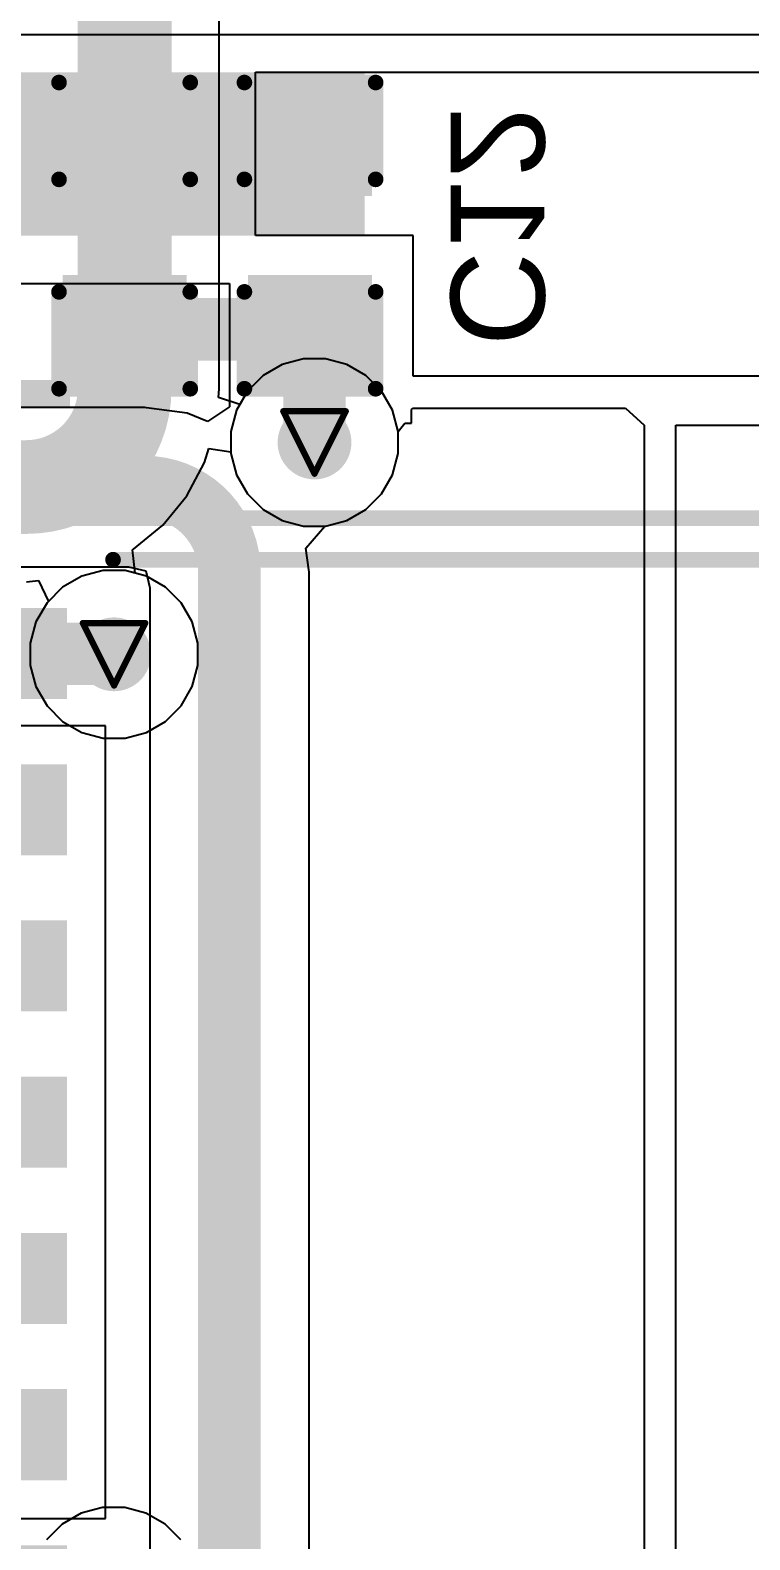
# Model space of a CAD drawing. Header units: inches. Extents: x 0 to 35.2, y -0.7 to 15.9.
# Drawn here: x 0.3014 to 0.5317, y 0.6355 to 1.1186 of the extents above; entities that cross this region are included whole.
import ezdxf

# ---------------------------------------------------------------- set-up
doc = ezdxf.new("R2010")
doc.units = ezdxf.units.IN
doc.header["$MEASUREMENT"] = 0
for name, color, linetype in [('Bottom Layer', 5, 'Continuous'), ('Bottom Overlay', 54, 'Continuous'), ('Bottom Paste', 16, 'Continuous'), ('Bottom Solder', 6, 'Continuous'), ('Drill Drawing', 1, 'Continuous'), ('GND1', 16, 'Continuous'), ('GND2', 76, 'Continuous'), ('Top Layer', 1, 'Continuous'), ('Top Overlay', 2, 'Continuous'), ('Via Holes', 16, 'Continuous')]:
    doc.layers.add(name, color=color, linetype=linetype)
doc.styles.add('Arial', font='', dxfattribs={"height": 0.2})
doc.styles.get('Arial').set_extended_font_data('Arial')

# ---------------------------------------------------------------- blocks, each defined once
blk = doc.blocks.new('SOIC_16_300____B_22')
at = {"layer": 'Bottom Layer'}
for points in [[(-0.22441, 0.18681), (-0.15945, 0.18681), (-0.15945, 0.16319), (-0.22441, 0.16319)], [(0.15945, 0.18681), (0.22441, 0.18681), (0.22441, 0.16319), (0.15945, 0.16319)], [(-0.22441, 0.13681), (-0.15945, 0.13681), (-0.15945, 0.11319), (-0.22441, 0.11319)], [(0.15945, 0.13681), (0.22441, 0.13681), (0.22441, 0.11319), (0.15945, 0.11319)], [(-0.22441, 0.08681), (-0.15945, 0.08681), (-0.15945, 0.06319), (-0.22441, 0.06319)], [(0.15945, 0.08681), (0.22441, 0.08681), (0.22441, 0.06319), (0.15945, 0.06319)], [(-0.22441, 0.03681), (-0.15945, 0.03681), (-0.15945, 0.01319), (-0.22441, 0.01319)], [(0.15945, 0.03681), (0.22441, 0.03681), (0.22441, 0.01319), (0.15945, 0.01319)], [(-0.22441, -0.01319), (-0.15945, -0.01319), (-0.15945, -0.03681), (-0.22441, -0.03681)], [(0.15945, -0.01319), (0.22441, -0.01319), (0.22441, -0.03681), (0.15945, -0.03681)], [(-0.22441, -0.06319), (-0.15945, -0.06319), (-0.15945, -0.08681), (-0.22441, -0.08681)], [(0.15945, -0.06319), (0.22441, -0.06319), (0.22441, -0.08681), (0.15945, -0.08681)], [(-0.22441, -0.11319), (-0.15945, -0.11319), (-0.15945, -0.13681), (-0.22441, -0.13681)], [(0.15945, -0.11319), (0.22441, -0.11319), (0.22441, -0.13681), (0.15945, -0.13681)], [(-0.22441, -0.16319), (-0.15945, -0.16319), (-0.15945, -0.18681), (-0.22441, -0.18681)], [(0.15945, -0.16319), (0.22441, -0.16319), (0.22441, -0.18681), (0.15945, -0.18681)]]:
    blk.add_hatch(color=5, dxfattribs=at).paths.add_polyline_path(points)
at = {"layer": 'Bottom Overlay'}
blk.add_hatch(color=54, dxfattribs=at).paths.add_polyline_path([(-0.156, -0.188), (-0.142, -0.188), (-0.142, -0.162), (-0.156, -0.162)])
at = {"layer": 'Bottom Paste'}
for points in [[(-0.22441, 0.18681), (-0.15945, 0.18681), (-0.15945, 0.16319), (-0.22441, 0.16319)], [(0.15945, 0.18681), (0.22441, 0.18681), (0.22441, 0.16319), (0.15945, 0.16319)], [(-0.22441, 0.13681), (-0.15945, 0.13681), (-0.15945, 0.11319), (-0.22441, 0.11319)], [(0.15945, 0.13681), (0.22441, 0.13681), (0.22441, 0.11319), (0.15945, 0.11319)], [(-0.22441, 0.08681), (-0.15945, 0.08681), (-0.15945, 0.06319), (-0.22441, 0.06319)], [(0.15945, 0.08681), (0.22441, 0.08681), (0.22441, 0.06319), (0.15945, 0.06319)], [(-0.22441, 0.03681), (-0.15945, 0.03681), (-0.15945, 0.01319), (-0.22441, 0.01319)], [(0.15945, 0.03681), (0.22441, 0.03681), (0.22441, 0.01319), (0.15945, 0.01319)], [(-0.22441, -0.01319), (-0.15945, -0.01319), (-0.15945, -0.03681), (-0.22441, -0.03681)], [(0.15945, -0.01319), (0.22441, -0.01319), (0.22441, -0.03681), (0.15945, -0.03681)], [(-0.22441, -0.06319), (-0.15945, -0.06319), (-0.15945, -0.08681), (-0.22441, -0.08681)], [(0.15945, -0.06319), (0.22441, -0.06319), (0.22441, -0.08681), (0.15945, -0.08681)], [(-0.22441, -0.11319), (-0.15945, -0.11319), (-0.15945, -0.13681), (-0.22441, -0.13681)], [(0.15945, -0.11319), (0.22441, -0.11319), (0.22441, -0.13681), (0.15945, -0.13681)], [(-0.22441, -0.16319), (-0.15945, -0.16319), (-0.15945, -0.18681), (-0.22441, -0.18681)], [(0.15945, -0.16319), (0.22441, -0.16319), (0.22441, -0.18681), (0.15945, -0.18681)]]:
    blk.add_hatch(color=16, dxfattribs=at).paths.add_polyline_path(points)
at = {"layer": 'Bottom Solder'}
for points in [[(-0.22717, 0.18957), (-0.15669, 0.18957), (-0.15669, 0.16043), (-0.22717, 0.16043)], [(0.15669, 0.18957), (0.22717, 0.18957), (0.22717, 0.16043), (0.15669, 0.16043)], [(-0.22717, 0.13957), (-0.15669, 0.13957), (-0.15669, 0.11043), (-0.22717, 0.11043)], [(0.15669, 0.13957), (0.22717, 0.13957), (0.22717, 0.11043), (0.15669, 0.11043)], [(-0.22717, 0.08957), (-0.15669, 0.08957), (-0.15669, 0.06043), (-0.22717, 0.06043)], [(0.15669, 0.08957), (0.22717, 0.08957), (0.22717, 0.06043), (0.15669, 0.06043)], [(-0.22717, 0.03957), (-0.15669, 0.03957), (-0.15669, 0.01043), (-0.22717, 0.01043)], [(0.15669, 0.03957), (0.22717, 0.03957), (0.22717, 0.01043), (0.15669, 0.01043)], [(-0.22717, -0.01043), (-0.15669, -0.01043), (-0.15669, -0.03957), (-0.22717, -0.03957)], [(0.15669, -0.01043), (0.22717, -0.01043), (0.22717, -0.03957), (0.15669, -0.03957)], [(-0.22717, -0.06043), (-0.15669, -0.06043), (-0.15669, -0.08957), (-0.22717, -0.08957)], [(0.15669, -0.06043), (0.22717, -0.06043), (0.22717, -0.08957), (0.15669, -0.08957)], [(-0.22717, -0.11043), (-0.15669, -0.11043), (-0.15669, -0.13957), (-0.22717, -0.13957)], [(0.15669, -0.11043), (0.22717, -0.11043), (0.22717, -0.13957), (0.15669, -0.13957)], [(-0.22717, -0.16043), (-0.15669, -0.16043), (-0.15669, -0.18957), (-0.22717, -0.18957)], [(0.15669, -0.16043), (0.22717, -0.16043), (0.22717, -0.18957), (0.15669, -0.18957)]]:
    blk.add_hatch(color=6, dxfattribs=at).paths.add_polyline_path(points)
at = {"layer": 'Bottom Overlay'}
for points in [[(-0.142, 0.205, 0.005, 0.005, 0), (0.151, 0.205, 0.005, 0.005, 0)], [(-0.2363, -0.171, 0.00787, 0.00787, 0), (-0.2363, -0.181, 0.00787, 0.00787, 0)], [(-0.2363, -0.171, 0.00787, 0.00787, 0), (-0.2313, -0.176, 0.00787, 0.00787, 0)], [(-0.2363, -0.181, 0.00787, 0.00787, 0), (-0.2313, -0.176, 0.00787, 0.00787, 0)], [(-0.142, -0.205, 0.005, 0.005, 0), (0.151, -0.205, 0.005, 0.005, 0)]]:
    blk.add_lwpolyline(points, format="xyseb", dxfattribs=at)
for points in [[(-0.14325, 0.205, 0.0025, 0.0025, 1), (-0.14075, 0.205, 0.0025, 0.0025, 1)], [(0.14975, 0.205, 0.0025, 0.0025, 1), (0.15225, 0.205, 0.0025, 0.0025, 1)], [(-0.23827, -0.171, 0.00394, 0.00394, 1), (-0.23433, -0.171, 0.00394, 0.00394, 1)], [(-0.23827, -0.171, 0.00394, 0.00394, 1), (-0.23433, -0.171, 0.00394, 0.00394, 1)], [(-0.23327, -0.176, 0.00394, 0.00394, 1), (-0.22933, -0.176, 0.00394, 0.00394, 1)], [(-0.23327, -0.176, 0.00394, 0.00394, 1), (-0.22933, -0.176, 0.00394, 0.00394, 1)], [(-0.23827, -0.181, 0.00394, 0.00394, 1), (-0.23433, -0.181, 0.00394, 0.00394, 1)], [(-0.23827, -0.181, 0.00394, 0.00394, 1), (-0.23433, -0.181, 0.00394, 0.00394, 1)], [(-0.14325, -0.205, 0.0025, 0.0025, 1), (-0.14075, -0.205, 0.0025, 0.0025, 1)], [(0.14975, -0.205, 0.0025, 0.0025, 1), (0.15225, -0.205, 0.0025, 0.0025, 1)]]:
    blk.add_lwpolyline(points, format="xyseb", close=True, dxfattribs=at)
blk = doc.blocks.new('RAC05_05SK_480_26')
at = {"layer": 'Top Overlay'}
blk.add_lwpolyline([(1.03346, -0.54094, 0.005, 0.005, 0), (1.03346, 0.5378, 0.005, 0.005, 0)], format="xyseb", dxfattribs=at)
blk = doc.blocks.new('C___0603_B_175')
at = {"layer": 'Bottom Layer'}
for points in [[(-0.045, -0.0175), (-0.045, 0.0175), (-0.015, 0.0175), (-0.015, -0.0175)], [(0.015, -0.0175), (0.015, 0.0175), (0.045, 0.0175), (0.045, -0.0175)]]:
    blk.add_hatch(color=5, dxfattribs=at).paths.add_polyline_path(points)
at = {"layer": 'Bottom Paste'}
for points in [[(-0.045, -0.0175), (-0.045, 0.0175), (-0.015, 0.0175), (-0.015, -0.0175)], [(0.015, -0.0175), (0.015, 0.0175), (0.045, 0.0175), (0.045, -0.0175)]]:
    blk.add_hatch(color=16, dxfattribs=at).paths.add_polyline_path(points)
at = {"layer": 'Bottom Solder'}
for points in [[(-0.04736, -0.01986), (-0.04736, 0.01986), (-0.01264, 0.01986), (-0.01264, -0.01986)], [(0.01264, -0.01986), (0.01264, 0.01986), (0.04736, 0.01986), (0.04736, -0.01986)]]:
    blk.add_hatch(color=6, dxfattribs=at).paths.add_polyline_path(points)
at = {"layer": 'Bottom Overlay'}
for points in [[(-0.049, 0.021, 0.005, 0.005, 0), (-0.018, 0.021, 0.005, 0.005, 0)], [(-0.049, 0.021, 0.005, 0.005, 0), (-0.049, -0.021, 0.005, 0.005, 0)], [(0.018, 0.021, 0.005, 0.005, 0), (0.049, 0.021, 0.005, 0.005, 0)], [(0.049, 0.021, 0.005, 0.005, 0), (0.049, -0.021, 0.005, 0.005, 0)], [(-0.049, -0.021, 0.005, 0.005, 0), (-0.018, -0.021, 0.005, 0.005, 0)], [(0.018, -0.021, 0.005, 0.005, 0), (0.049, -0.021, 0.005, 0.005, 0)]]:
    blk.add_lwpolyline(points, format="xyseb", dxfattribs=at)
for points in [[(-0.05025, 0.021, 0.0025, 0.0025, 1), (-0.04775, 0.021, 0.0025, 0.0025, 1)], [(-0.05025, 0.021, 0.0025, 0.0025, 1), (-0.04775, 0.021, 0.0025, 0.0025, 1)], [(-0.01925, 0.021, 0.0025, 0.0025, 1), (-0.01675, 0.021, 0.0025, 0.0025, 1)], [(0.01675, 0.021, 0.0025, 0.0025, 1), (0.01925, 0.021, 0.0025, 0.0025, 1)], [(0.04775, 0.021, 0.0025, 0.0025, 1), (0.05025, 0.021, 0.0025, 0.0025, 1)], [(0.04775, 0.021, 0.0025, 0.0025, 1), (0.05025, 0.021, 0.0025, 0.0025, 1)], [(-0.05025, -0.021, 0.0025, 0.0025, 1), (-0.04775, -0.021, 0.0025, 0.0025, 1)], [(-0.05025, -0.021, 0.0025, 0.0025, 1), (-0.04775, -0.021, 0.0025, 0.0025, 1)], [(-0.01925, -0.021, 0.0025, 0.0025, 1), (-0.01675, -0.021, 0.0025, 0.0025, 1)], [(0.01675, -0.021, 0.0025, 0.0025, 1), (0.01925, -0.021, 0.0025, 0.0025, 1)], [(0.04775, -0.021, 0.0025, 0.0025, 1), (0.05025, -0.021, 0.0025, 0.0025, 1)], [(0.04775, -0.021, 0.0025, 0.0025, 1), (0.05025, -0.021, 0.0025, 0.0025, 1)]]:
    blk.add_lwpolyline(points, format="xyseb", close=True, dxfattribs=at)
blk = doc.blocks.new('C___0603_B_176')
at = {"layer": 'Bottom Layer'}
for points in [[(-0.045, -0.0175), (-0.045, 0.0175), (-0.015, 0.0175), (-0.015, -0.0175)], [(0.015, -0.0175), (0.015, 0.0175), (0.045, 0.0175), (0.045, -0.0175)]]:
    blk.add_hatch(color=5, dxfattribs=at).paths.add_polyline_path(points)
at = {"layer": 'Bottom Paste'}
for points in [[(-0.045, -0.0175), (-0.045, 0.0175), (-0.015, 0.0175), (-0.015, -0.0175)], [(0.015, -0.0175), (0.015, 0.0175), (0.045, 0.0175), (0.045, -0.0175)]]:
    blk.add_hatch(color=16, dxfattribs=at).paths.add_polyline_path(points)
at = {"layer": 'Bottom Solder'}
for points in [[(-0.04736, -0.01986), (-0.04736, 0.01986), (-0.01264, 0.01986), (-0.01264, -0.01986)], [(0.01264, -0.01986), (0.01264, 0.01986), (0.04736, 0.01986), (0.04736, -0.01986)]]:
    blk.add_hatch(color=6, dxfattribs=at).paths.add_polyline_path(points)
at = {"layer": 'Bottom Overlay'}
for points in [[(-0.018, 0.021, 0.005, 0.005, 0), (-0.049, 0.021, 0.005, 0.005, 0)], [(-0.049, 0.021, 0.005, 0.005, 0), (-0.049, -0.021, 0.005, 0.005, 0)], [(0.018, 0.021, 0.005, 0.005, 0), (0.049, 0.021, 0.005, 0.005, 0)], [(0.049, 0.021, 0.005, 0.005, 0), (0.049, -0.021, 0.005, 0.005, 0)], [(-0.018, -0.021, 0.005, 0.005, 0), (-0.049, -0.021, 0.005, 0.005, 0)], [(0.018, -0.021, 0.005, 0.005, 0), (0.049, -0.021, 0.005, 0.005, 0)]]:
    blk.add_lwpolyline(points, format="xyseb", dxfattribs=at)
for points in [[(-0.05025, 0.021, 0.0025, 0.0025, 1), (-0.04775, 0.021, 0.0025, 0.0025, 1)], [(-0.05025, 0.021, 0.0025, 0.0025, 1), (-0.04775, 0.021, 0.0025, 0.0025, 1)], [(-0.01925, 0.021, 0.0025, 0.0025, 1), (-0.01675, 0.021, 0.0025, 0.0025, 1)], [(0.01675, 0.021, 0.0025, 0.0025, 1), (0.01925, 0.021, 0.0025, 0.0025, 1)], [(0.04775, 0.021, 0.0025, 0.0025, 1), (0.05025, 0.021, 0.0025, 0.0025, 1)], [(0.04775, 0.021, 0.0025, 0.0025, 1), (0.05025, 0.021, 0.0025, 0.0025, 1)], [(-0.05025, -0.021, 0.0025, 0.0025, 1), (-0.04775, -0.021, 0.0025, 0.0025, 1)], [(-0.05025, -0.021, 0.0025, 0.0025, 1), (-0.04775, -0.021, 0.0025, 0.0025, 1)], [(-0.01925, -0.021, 0.0025, 0.0025, 1), (-0.01675, -0.021, 0.0025, 0.0025, 1)], [(0.01675, -0.021, 0.0025, 0.0025, 1), (0.01925, -0.021, 0.0025, 0.0025, 1)], [(0.04775, -0.021, 0.0025, 0.0025, 1), (0.05025, -0.021, 0.0025, 0.0025, 1)], [(0.04775, -0.021, 0.0025, 0.0025, 1), (0.05025, -0.021, 0.0025, 0.0025, 1)]]:
    blk.add_lwpolyline(points, format="xyseb", close=True, dxfattribs=at)

msp = doc.modelspace()

# ---------------------------------------------------------------- hatches: boundary and pattern name
at = {"layer": 'Bottom Layer'}
for points in [[(0.25555, 1.05289), (0.40847, 1.05289), (0.40847, 1.10517), (0.25555, 1.10517)], [(0.18153, 0.9978), (0.31414, 0.9978), (0.31414, 1.00664), (0.18153, 1.00664)]]:
    msp.add_hatch(color=5, dxfattribs=at).paths.add_polyline_path(points)
h = msp.add_hatch(color=5, dxfattribs=at)
edge = h.paths.add_edge_path()
edge.add_arc((0.39241, 0.98669), 0.01181, 0, 360)
h = msp.add_hatch(color=5, dxfattribs=at)
edge = h.paths.add_edge_path()
edge.add_arc((0.32826, 0.9189), 0.01181, 0, 360)
at = {"layer": 'GND1'}
h = msp.add_hatch(color=16, dxfattribs=at)
edge = h.paths.add_edge_path()
edge.add_arc((0.39241, 0.98669), 0.01181, 0, 360)
h = msp.add_hatch(color=16, dxfattribs=at)
edge = h.paths.add_edge_path()
edge.add_arc((0.32826, 0.9189), 0.01181, 0, 360)
at = {"layer": 'GND2'}
h = msp.add_hatch(color=76, dxfattribs=at)
edge = h.paths.add_edge_path()
edge.add_arc((0.39241, 0.98669), 0.01181, 0, 360)
h = msp.add_hatch(color=76, dxfattribs=at)
edge = h.paths.add_edge_path()
edge.add_arc((0.32826, 0.9189), 0.01181, 0, 360)
at = {"layer": 'Top Layer'}
h = msp.add_hatch(color=1, dxfattribs=at)
edge = h.paths.add_edge_path()
edge.add_arc((0.39241, 0.98669), 0.01181, 0, 360)
h = msp.add_hatch(color=1, dxfattribs=at)
edge = h.paths.add_edge_path()
edge.add_arc((0.32826, 0.9189), 0.01181, 0, 360)
at = {"layer": 'Via Holes'}
h = msp.add_hatch(color=7, dxfattribs=at)
edge = h.paths.add_edge_path()
edge.add_arc((0.39241, 0.98669), 0.00591, 0, 360)
h = msp.add_hatch(color=7, dxfattribs=at)
edge = h.paths.add_edge_path()
edge.add_arc((0.32826, 0.9189), 0.00591, 0, 360)

# ---------------------------------------------------------------- linework, layer by layer
at = {"layer": 'Bottom Layer'}
for p, q in [((0.55314, 1.1171), (0.13926, 1.1171)), ((0.37347, 1.05289), (0.37347, 1.10517)), ((0.37347, 1.10517), (0.54655, 1.10517)), ((0.424, 1.05289), (0.37347, 1.05289)), ((0.424, 1.00789), (0.424, 1.05289)), ((0.2922, 1.0376), (0.36517, 1.0376)), ((0.36517, 1.0376), (0.36517, 0.99807)), ((1.07183, 1.00789), (0.424, 1.00789)), ((0.33806, 0.99792), (0.22143, 0.99792)), ((0.33866, 0.9978), (0.33806, 0.99792)), ((0.35166, 0.99609), (0.33866, 0.9978)), ((0.35817, 0.9934), (0.35166, 0.99609)), ((0.36517, 0.99807), (0.35817, 0.9934)), ((0.42347, 0.99726), (0.424, 0.9977)), ((0.42347, 0.99289), (0.42347, 0.99726)), ((0.424, 0.9977), (0.49194, 0.9977)), ((0.49194, 0.9977), (0.49789, 0.99222)), ((0.41922, 0.99022), (0.42127, 0.99289)), ((0.42127, 0.99289), (0.42347, 0.99289)), ((0.49789, 0.99222), (0.49789, 0.54)), ((0.50809, 0.54), (0.50809, 0.99222)), ((0.50809, 0.99222), (1.07183, 0.99222)), ((0.41922, 0.98316), (0.41922, 0.99022)), ((0.41739, 0.97635), (0.41922, 0.98316)), ((0.41386, 0.97023), (0.41739, 0.97635)), ((0.40887, 0.96524), (0.41386, 0.97023)), ((0.39594, 0.95988), (0.40276, 0.96171)), ((0.40276, 0.96171), (0.40887, 0.96524)), ((0.38962, 0.95288), (0.39574, 0.95988)), ((0.39574, 0.95988), (0.39594, 0.95988)), ((0.39054, 0.94592), (0.38962, 0.95288)), ((0.2385, 0.94694), (0.33288, 0.94694)), ((0.33288, 0.94694), (0.33837, 0.94564)), ((0.33837, 0.94564), (0.33968, 0.94015)), ((0.39066, 0.94533), (0.39054, 0.94592)), ((0.39066, 0.59401), (0.39066, 0.94533)), ((0.33968, 0.94015), (0.33968, 0.59466)), ((0.32548, 0.89598), (0.24418, 0.89598)), ((0.32548, 0.84236), (0.32548, 0.89598)), ((0.32548, 0.79236), (0.32548, 0.84236)), ((0.32548, 0.74236), (0.32548, 0.79236)), ((0.32548, 0.69236), (0.32548, 0.74236)), ((0.32548, 0.64236), (0.32548, 0.69236)), ((0.23052, 0.64236), (0.32548, 0.64236))]:
    msp.add_line(p, q, dxfattribs=at)
for points in [[(0.33164, 1.02289, 0.02, 0.02, 0), (0.39097, 1.02289, 0.02, 0.02, 0)], [(0.39097, 1.02289, 0.02, 0.02, 0), (0.39241, 1.02146, 0.02, 0.02, 0)], [(0.39241, 0.98669, 0.02, 0.02, 0), (0.39241, 1.02146, 0.02, 0.02, 0)], [(0.206, 0.97243, 0.02, 0.02, 0), (0.33806, 0.97243, 0.02, 0.02, 0)], [(0.33806, 0.97243, 0.02, 0.02, -0.414214), (0.36517, 0.94533, 0.02, 0.02, 0)], [(0.36517, 0.59401, 0.02, 0.02, 0), (0.36517, 0.94533, 0.02, 0.02, 0)], [(0.27813, 0.91904, 0.02, 0.02, 0), (0.32812, 0.91904, 0.02, 0.02, 0)], [(0.32812, 0.91904, 0.01, 0.01, 0), (0.32826, 0.9189, 0.01, 0.01, 0)]]:
    msp.add_lwpolyline(points, format="xyseb", dxfattribs=at)
for points in [[(0.32664, 1.02289, 0.01, 0.01, 1), (0.33664, 1.02289, 0.01, 0.01, 1)], [(0.38597, 1.02289, 0.01, 0.01, 1), (0.39597, 1.02289, 0.01, 0.01, 1)], [(0.38597, 1.02289, 0.01, 0.01, 1), (0.39597, 1.02289, 0.01, 0.01, 1)], [(0.38741, 1.02146, 0.01, 0.01, 1), (0.39741, 1.02146, 0.01, 0.01, 1)], [(0.38741, 1.02146, 0.01, 0.01, 1), (0.39741, 1.02146, 0.01, 0.01, 1)], [(0.38741, 0.98669, 0.01, 0.01, 1), (0.39741, 0.98669, 0.01, 0.01, 1)], [(0.33306, 0.97243, 0.01, 0.01, 1), (0.34306, 0.97243, 0.01, 0.01, 1)], [(0.33306, 0.97243, 0.01, 0.01, 1), (0.34306, 0.97243, 0.01, 0.01, 1)], [(0.36017, 0.94533, 0.01, 0.01, 1), (0.37017, 0.94533, 0.01, 0.01, 1)], [(0.36017, 0.94533, 0.01, 0.01, 1), (0.37017, 0.94533, 0.01, 0.01, 1)], [(0.32312, 0.91904, 0.01, 0.01, 1), (0.33312, 0.91904, 0.01, 0.01, 1)], [(0.32562, 0.91904, 0.005, 0.005, 1), (0.33062, 0.91904, 0.005, 0.005, 1)], [(0.32576, 0.9189, 0.005, 0.005, 1), (0.33076, 0.9189, 0.005, 0.005, 1)]]:
    msp.add_lwpolyline(points, format="xyseb", close=True, dxfattribs=at)
at = {"layer": 'Drill Drawing'}
for points in [[(0.38241, 0.99669, 0.002, 0.002, 0), (0.40241, 0.99669, 0.002, 0.002, 0)], [(0.38241, 0.99669, 0.002, 0.002, 0), (0.39241, 0.97669, 0.002, 0.002, 0)], [(0.39241, 0.97669, 0.002, 0.002, 0), (0.40241, 0.99669, 0.002, 0.002, 0)], [(0.31826, 0.9289, 0.002, 0.002, 0), (0.33826, 0.9289, 0.002, 0.002, 0)], [(0.31826, 0.9289, 0.002, 0.002, 0), (0.32826, 0.9089, 0.002, 0.002, 0)], [(0.32826, 0.9089, 0.002, 0.002, 0), (0.33826, 0.9289, 0.002, 0.002, 0)]]:
    msp.add_lwpolyline(points, format="xyseb", dxfattribs=at)
for points in [[(0.38191, 0.99669, 0.001, 0.001, 1), (0.38291, 0.99669, 0.001, 0.001, 1)], [(0.38191, 0.99669, 0.001, 0.001, 1), (0.38291, 0.99669, 0.001, 0.001, 1)], [(0.40191, 0.99669, 0.001, 0.001, 1), (0.40291, 0.99669, 0.001, 0.001, 1)], [(0.40191, 0.99669, 0.001, 0.001, 1), (0.40291, 0.99669, 0.001, 0.001, 1)], [(0.39191, 0.97669, 0.001, 0.001, 1), (0.39291, 0.97669, 0.001, 0.001, 1)], [(0.39191, 0.97669, 0.001, 0.001, 1), (0.39291, 0.97669, 0.001, 0.001, 1)], [(0.31776, 0.9289, 0.001, 0.001, 1), (0.31876, 0.9289, 0.001, 0.001, 1)], [(0.31776, 0.9289, 0.001, 0.001, 1), (0.31876, 0.9289, 0.001, 0.001, 1)], [(0.33776, 0.9289, 0.001, 0.001, 1), (0.33876, 0.9289, 0.001, 0.001, 1)], [(0.33776, 0.9289, 0.001, 0.001, 1), (0.33876, 0.9289, 0.001, 0.001, 1)], [(0.32776, 0.9089, 0.001, 0.001, 1), (0.32876, 0.9089, 0.001, 0.001, 1)], [(0.32776, 0.9089, 0.001, 0.001, 1), (0.32876, 0.9089, 0.001, 0.001, 1)]]:
    msp.add_lwpolyline(points, format="xyseb", close=True, dxfattribs=at)
at = {"layer": 'GND2'}
for p, q in [((0.38206, 1.01168), (0.37594, 1.00815)), ((0.38888, 1.01351), (0.38206, 1.01168)), ((0.39594, 1.01351), (0.38888, 1.01351)), ((0.40276, 1.01168), (0.39594, 1.01351)), ((0.40887, 1.00815), (0.40276, 1.01168)), ((0.37594, 1.00815), (0.37095, 1.00316)), ((0.41386, 1.00316), (0.40887, 1.00815)), ((0.37095, 1.00316), (0.36742, 0.99704)), ((0.41739, 0.99704), (0.41386, 1.00316)), ((0.36742, 0.99704), (0.3656, 0.99022)), ((0.41922, 0.99022), (0.41739, 0.99704)), ((0.3656, 0.99022), (0.3656, 0.98316)), ((0.41922, 0.98316), (0.41922, 0.99022)), ((0.3656, 0.98316), (0.36742, 0.97635)), ((0.41739, 0.97635), (0.41922, 0.98316)), ((0.36742, 0.97635), (0.37095, 0.97023)), ((0.41386, 0.97023), (0.41739, 0.97635)), ((0.37095, 0.97023), (0.37594, 0.96524)), ((0.40887, 0.96524), (0.41386, 0.97023)), ((0.37594, 0.96524), (0.38206, 0.96171)), ((0.38206, 0.96171), (0.38888, 0.95988)), ((0.39594, 0.95988), (0.40276, 0.96171)), ((0.40276, 0.96171), (0.40887, 0.96524)), ((0.38888, 0.95988), (0.39594, 0.95988)), ((0.31791, 0.94389), (0.31179, 0.94036)), ((0.32473, 0.94571), (0.31791, 0.94389)), ((0.33179, 0.94571), (0.32473, 0.94571)), ((0.33861, 0.94389), (0.33179, 0.94571)), ((0.34472, 0.94036), (0.33861, 0.94389)), ((0.31179, 0.94036), (0.3068, 0.93537)), ((0.34971, 0.93537), (0.34472, 0.94036)), ((0.3068, 0.93537), (0.30327, 0.92925)), ((0.35324, 0.92925), (0.34971, 0.93537)), ((0.30327, 0.92925), (0.30145, 0.92243)), ((0.35507, 0.92243), (0.35324, 0.92925)), ((0.30145, 0.92243), (0.30145, 0.91537)), ((0.35507, 0.91537), (0.35507, 0.92243)), ((0.30145, 0.91537), (0.30327, 0.90855)), ((0.35324, 0.90855), (0.35507, 0.91537)), ((0.30327, 0.90855), (0.3068, 0.90244)), ((0.34971, 0.90244), (0.35324, 0.90855)), ((0.3068, 0.90244), (0.31179, 0.89745)), ((0.34472, 0.89745), (0.34971, 0.90244)), ((0.31179, 0.89745), (0.31791, 0.89392)), ((0.31791, 0.89392), (0.32473, 0.89209)), ((0.33179, 0.89209), (0.33861, 0.89392)), ((0.33861, 0.89392), (0.34472, 0.89745)), ((0.32473, 0.89209), (0.33179, 0.89209)), ((0.31777, 0.64402), (0.31166, 0.64049)), ((0.32459, 0.64585), (0.31777, 0.64402)), ((0.33165, 0.64585), (0.32459, 0.64585)), ((0.33847, 0.64402), (0.33165, 0.64585)), ((0.34458, 0.64049), (0.33847, 0.64402)), ((0.31166, 0.64049), (0.30667, 0.6355)), ((0.34958, 0.6355), (0.34458, 0.64049))]:
    msp.add_line(p, q, dxfattribs=at)
at = {"layer": 'Top Layer'}
for p, q in [((0.3619, 1.00389), (0.3619, 1.25121)), ((0.38206, 1.01168), (0.37594, 1.00815)), ((0.38888, 1.01351), (0.38206, 1.01168)), ((0.39594, 1.01351), (0.38888, 1.01351)), ((0.40276, 1.01168), (0.39594, 1.01351)), ((0.40887, 1.00815), (0.40276, 1.01168)), ((0.37594, 1.00815), (0.37095, 1.00316)), ((0.41386, 1.00316), (0.40887, 1.00815)), ((0.36166, 1.00106), (0.36194, 1.00389)), ((0.36848, 0.99887), (0.36166, 1.00106)), ((0.36194, 1.00389), (0.3619, 1.00389)), ((0.37095, 1.00316), (0.36848, 0.99887)), ((0.41739, 0.99704), (0.41386, 1.00316)), ((0.41922, 0.99022), (0.41739, 0.99704)), ((0.41922, 0.98316), (0.41922, 0.99022)), ((0.35724, 0.98026), (0.3586, 0.98474)), ((0.3586, 0.98474), (0.3656, 0.9837)), ((0.3656, 0.9837), (0.3656, 0.98316)), ((0.3656, 0.98316), (0.36742, 0.97635)), ((0.41739, 0.97635), (0.41922, 0.98316)), ((0.35153, 0.96958), (0.35724, 0.98026)), ((0.36742, 0.97635), (0.37095, 0.97023)), ((0.41386, 0.97023), (0.41739, 0.97635)), ((0.34385, 0.96022), (0.35153, 0.96958)), ((0.37095, 0.97023), (0.37594, 0.96524)), ((0.40887, 0.96524), (0.41386, 0.97023)), ((0.37594, 0.96524), (0.38206, 0.96171)), ((0.38206, 0.96171), (0.38888, 0.95988)), ((0.39594, 0.95988), (0.40276, 0.96171)), ((0.40276, 0.96171), (0.40887, 0.96524)), ((0.33449, 0.95254), (0.34385, 0.96022)), ((0.38888, 0.95988), (0.39594, 0.95988)), ((0.33411, 0.95234), (0.33449, 0.95254)), ((0.33497, 0.94486), (0.33411, 0.95234)), ((0.30018, 0.94213), (0.30405, 0.94251)), ((0.30405, 0.94251), (0.30723, 0.93579)), ((0.33861, 0.94389), (0.33497, 0.94486)), ((0.34472, 0.94036), (0.33861, 0.94389)), ((0.34971, 0.93537), (0.34472, 0.94036)), ((0.3068, 0.93537), (0.30327, 0.92925)), ((0.30723, 0.93579), (0.3068, 0.93537)), ((0.35324, 0.92925), (0.34971, 0.93537)), ((0.30327, 0.92925), (0.30145, 0.92243)), ((0.35507, 0.92243), (0.35324, 0.92925)), ((0.30145, 0.92243), (0.30145, 0.91537)), ((0.35507, 0.91537), (0.35507, 0.92243)), ((0.30145, 0.91537), (0.30327, 0.90855)), ((0.35324, 0.90855), (0.35507, 0.91537)), ((0.30327, 0.90855), (0.3068, 0.90244)), ((0.34971, 0.90244), (0.35324, 0.90855)), ((0.3068, 0.90244), (0.31179, 0.89745)), ((0.34472, 0.89745), (0.34971, 0.90244)), ((0.31179, 0.89745), (0.31791, 0.89392)), ((0.31791, 0.89392), (0.32473, 0.89209)), ((0.33179, 0.89209), (0.33861, 0.89392)), ((0.33861, 0.89392), (0.34472, 0.89745)), ((0.32473, 0.89209), (0.33179, 0.89209)), ((0.31777, 0.64402), (0.31166, 0.64049)), ((0.32459, 0.64585), (0.31777, 0.64402)), ((0.33165, 0.64585), (0.32459, 0.64585)), ((0.33847, 0.64402), (0.33165, 0.64585)), ((0.34458, 0.64049), (0.33847, 0.64402)), ((0.31166, 0.64049), (0.30667, 0.6355)), ((0.34958, 0.6355), (0.34458, 0.64049))]:
    msp.add_line(p, q, dxfattribs=at)
for points in [[(0.33164, 1.00389, 0.03, 0.03, 0), (0.33164, 1.28, 0.03, 0.03, 0)], [(0.33164, 1.00389, 0.03, 0.03, -0.414214), (0.30018, 0.97243, 0.03, 0.03, 0)], [(0.20555, 0.97243, 0.03, 0.03, 0), (0.30018, 0.97243, 0.03, 0.03, 0)]]:
    msp.add_lwpolyline(points, format="xyseb", dxfattribs=at)
for points in [[(0.32414, 1.00389, 0.015, 0.015, 1), (0.33914, 1.00389, 0.015, 0.015, 1)], [(0.32414, 1.00389, 0.015, 0.015, 1), (0.33914, 1.00389, 0.015, 0.015, 1)], [(0.29268, 0.97243, 0.015, 0.015, 1), (0.30768, 0.97243, 0.015, 0.015, 1)], [(0.29268, 0.97243, 0.015, 0.015, 1), (0.30768, 0.97243, 0.015, 0.015, 1)]]:
    msp.add_lwpolyline(points, format="xyseb", close=True, dxfattribs=at)

# ---------------------------------------------------------------- block references
for name, p, rotation in [('RAC05_05SK_480_26', (0.59858, 1.99589), 270), ('C___0603_B_175', (0.33164, 1.05289), 90), ('C___0603_B_176', (0.39097, 1.05289), 90)]:
    msp.add_blockref(name, p, dxfattribs=dict(rotation=rotation))
msp.add_blockref('SOIC_16_300____B_22', (0.46993, 0.74417))

# ---------------------------------------------------------------- texts
at = {"layer": 'Bottom Overlay', "style": 'Arial', "text_generation_flag": 2}
msp.add_text('C12', height=0.03, rotation=270, dxfattribs=at).set_placement((0.436, 1.01751))

doc.saveas('drawing.dxf')
